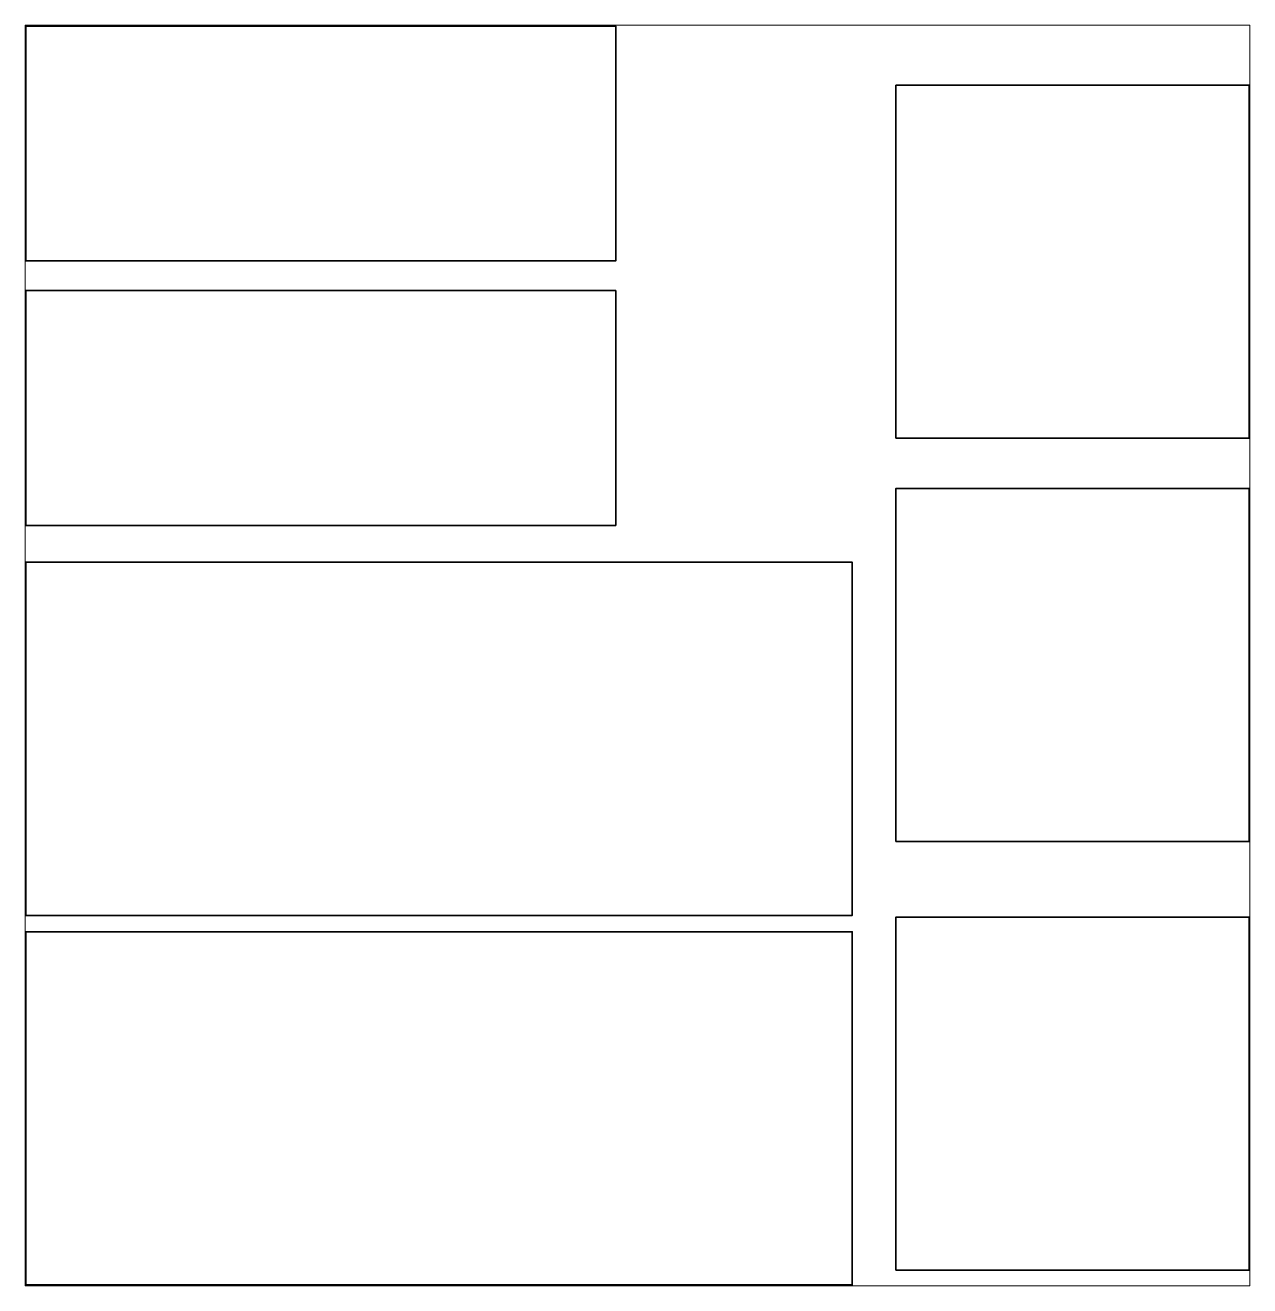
# Model space of a CAD drawing. Header units: inches. Extents: x 0.8 to 11.2, y -11.3 to -0.7.
import ezdxf

# ---------------------------------------------------------------- set-up
doc = ezdxf.new("R2010")
doc.units = ezdxf.units.IN
doc.header["$MEASUREMENT"] = 0
doc.layers.add('Layer 1', color=7, linetype='Continuous')

# ---------------------------------------------------------------- blocks, each defined once
blk = doc.blocks.new('block 2')
at = {"layer": 'Layer 1', "lineweight": 0}
blk.add_lwpolyline([(0.819, -11.333), (11.174, -11.333), (11.174, -0.674), (0.819, -0.674), (0.819, -11.333)], dxfattribs=at)
at = {"layer": 'Layer 1', "color": 179, "lineweight": 35, "true_color": 0x231f20}
for points in [[(0.826, -2.667), (5.812, -2.667), (5.812, -0.681), (0.826, -0.681), (0.826, -2.667)], [(8.181, -4.167), (11.167, -4.167), (11.167, -1.181), (8.181, -1.181), (8.181, -4.167)], [(0.826, -4.903), (5.812, -4.903), (5.812, -2.917), (0.826, -2.917), (0.826, -4.903)], [(8.181, -7.576), (11.167, -7.576), (11.167, -4.59), (8.181, -4.59), (8.181, -7.576)], [(0.826, -8.201), (7.812, -8.201), (7.812, -5.215), (0.826, -5.215), (0.826, -8.201)], [(8.181, -11.201), (11.167, -11.201), (11.167, -8.215), (8.181, -8.215), (8.181, -11.201)], [(0.826, -11.326), (7.812, -11.326), (7.812, -8.34), (0.826, -8.34), (0.826, -11.326)]]:
    blk.add_lwpolyline(points, dxfattribs=at)

msp = doc.modelspace()

# ---------------------------------------------------------------- block references
at = {"layer": 'Layer 1'}
msp.add_blockref('block 2', (0, 0), dxfattribs=at)

doc.saveas('drawing.dxf')
